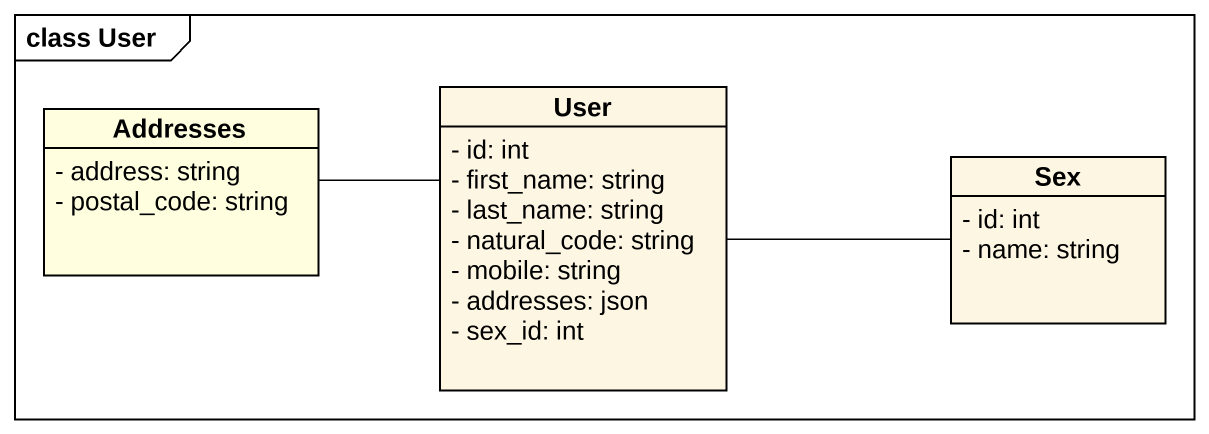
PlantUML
@startuml
mainframe class User
hide circle
hide empty members
skinparam classAttributeIconSize 0
class Addresses #FFFFE0 {
  - address: string
  - postal_code: string
}
class User {
  - id: int
  - first_name: string
  - last_name: string
  - natural_code: string
  - mobile: string
  - addresses: json
  - sex_id: int
}
class Sex {
  - id: int
  - name: string
}
User -left- Addresses
Sex -left- User
@enduml
